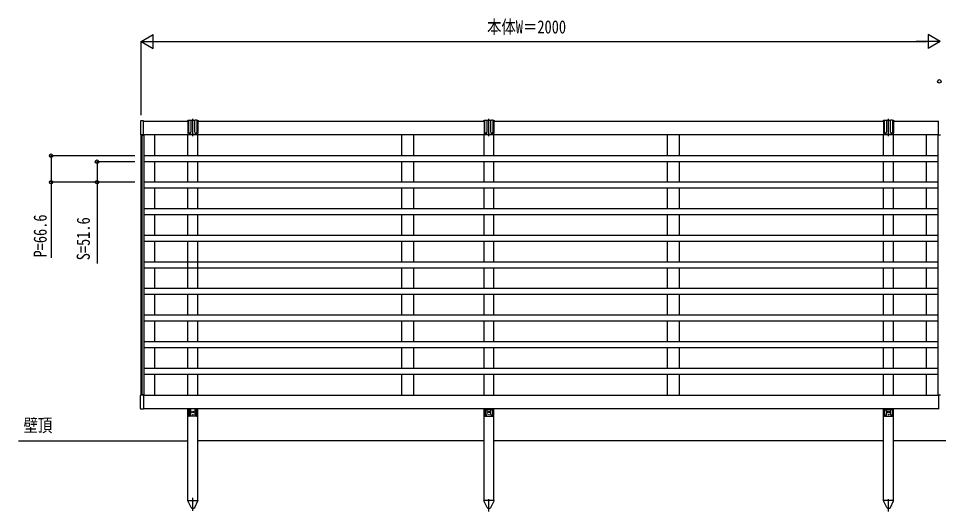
# Model space of a CAD drawing. Units: millimetres, scale not verified. Extents: x -4205 to 4205, y -2970 to 2970.
# Drawn here: x -1773 to 530, y -308 to 927 of the extents above; entities that cross this region are included whole.
import ezdxf
from ezdxf.enums import TextEntityAlignment as Align

# ---------------------------------------------------------------- set-up
doc = ezdxf.new("R2010")
doc.units = ezdxf.units.MM
doc.header["$LTSCALE"] = 16
for name, color, linetype in [('0-2_USER1', 3, 'Continuous'), ('0-3_YKK_A1', 4, 'Continuous'), ('0-4_YKK_D', 6, 'Continuous')]:
    doc.layers.add(name, color=color, linetype=linetype)
doc.styles.add('ＭＳ ゴシック', font='')
doc.styles.get('ＭＳ ゴシック').set_extended_font_data('MS Gothic')

msp = doc.modelspace()

# ---------------------------------------------------------------- linework, layer by layer
at = {"layer": '0-3_YKK_A1'}
for p, q in [((-1467.5, 668.99), (-1467.5, 636.35)), ((-1459.82, 670.4), (-1466.56, 669.99)), ((-1459.5, 669.22), (-1348.5, 669.22)), ((-1346, 670.72), (-1348.5, 670.72)), ((-1348.5, 670.72), (-1348.5, 639.22)), ((-1346, 641.71), (-1346, 670.72)), ((-1345, 671.72), (-1342, 671.72)), ((-1331, 670.72), (-1341, 670.72)), ((-1341, 670.72), (-1341, 641.71)), ((-1336, 631.64), (-1336, 675.42)), ((-1331, 641.71), (-1331, 670.72)), ((-1327, 671.72), (-1330, 671.72)), ((-1323.5, 670.72), (-1326, 670.72)), ((-1326, 670.72), (-1326, 641.71)), ((-1323.5, 670.72), (-1323.5, 639.22)), ((-1323.5, 669.22), (-607.5, 669.22)), ((-605, 670.72), (-607.5, 670.72)), ((-607.5, 670.72), (-607.5, 639.22)), ((-605, 641.71), (-605, 670.72)), ((-604, 671.72), (-601, 671.72)), ((-590, 670.72), (-600, 670.72)), ((-600, 670.72), (-600, 641.71)), ((-595, 631.64), (-595, 675.42)), ((-590, 641.71), (-590, 670.72)), ((-586, 671.72), (-589, 671.72)), ((-582.5, 670.72), (-585, 670.72)), ((-585, 670.72), (-585, 641.71)), ((-582.5, 670.72), (-582.5, 639.22)), ((-582.5, 669.22), (392.5, 669.22)), ((395, 670.72), (392.5, 670.72)), ((392.5, 670.72), (392.5, 639.22)), ((395, 641.71), (395, 670.72)), ((396, 671.72), (399, 671.72)), ((410, 670.72), (400, 670.72)), ((400, 670.72), (400, 641.71)), ((405, 631.64), (405, 675.42)), ((410, 641.71), (410, 670.72)), ((414, 671.72), (411, 671.72)), ((417.5, 670.72), (415, 670.72)), ((415, 670.72), (415, 641.71)), ((417.5, 670.72), (417.5, 639.22)), ((417.5, 669.22), (530, 669.22)), ((530, 669.16), (530, 669.96)), ((530, 635.92), (530, 669.16)), ((-1459.82, 634.94), (-1466.56, 635.35)), ((-1466, 634.72), (-1459, 634.72)), ((-1466, 634.72), (-1466, -16.28)), ((-1464, 634.72), (-1464, -16.28)), ((530, 635.22), (-1459.5, 635.22)), ((-1431, 583.02), (-1431, 635.22)), ((-1348.5, 583.02), (-1348.5, 635.22)), ((-1346.5, 637.22), (-1325.5, 637.22)), ((-1323.5, 583.02), (-1323.5, 635.22)), ((-1323.5, 634.99), (-1323.5, 635.22)), ((-813, 583.02), (-813, 635.22)), ((-783, 583.02), (-783, 635.22)), ((-607.5, 583.02), (-607.5, 635.22)), ((-605.5, 637.22), (-584.5, 637.22)), ((-582.5, 583.02), (-582.5, 635.22)), ((-148, 583.02), (-148, 635.22)), ((-118, 583.02), (-118, 635.22)), ((392.5, 583.02), (392.5, 635.22)), ((394.5, 637.22), (415.5, 637.22)), ((417.5, 583.02), (417.5, 635.22)), ((500, 583.02), (500, 635.22)), ((535, 634.72), (528, 634.72)), ((530, 635.12), (530, 635.92)), ((528, 583.02), (-1459, 583.02)), ((528, 568.02), (-1459, 568.02)), ((-1431, 516.42), (-1431, 568.02)), ((-1348.5, 516.42), (-1348.5, 568.02)), ((-1323.5, 516.42), (-1323.5, 568.02)), ((-813, 516.42), (-813, 568.02)), ((-783, 516.42), (-783, 568.02)), ((-607.5, 516.42), (-607.5, 568.02)), ((-582.5, 516.42), (-582.5, 568.02)), ((-148, 516.42), (-148, 568.02)), ((-118, 516.42), (-118, 568.02)), ((392.5, 516.42), (392.5, 568.02)), ((417.5, 516.42), (417.5, 568.02)), ((500, 516.42), (500, 568.02)), ((528, 516.42), (-1459, 516.42)), ((528, 501.42), (-1459, 501.42)), ((-1431, 449.82), (-1431, 501.42)), ((-1348.5, 449.82), (-1348.5, 501.42)), ((-1323.5, 449.82), (-1323.5, 501.42)), ((-813, 449.82), (-813, 501.42)), ((-783, 449.82), (-783, 501.42)), ((-607.5, 449.82), (-607.5, 501.42)), ((-582.5, 449.82), (-582.5, 501.42)), ((-148, 449.82), (-148, 501.42)), ((-118, 449.82), (-118, 501.42)), ((392.5, 449.82), (392.5, 501.42)), ((417.5, 449.82), (417.5, 501.42)), ((500, 449.82), (500, 501.42)), ((528, 449.82), (-1459, 449.82)), ((528, 434.82), (-1459, 434.82)), ((-1431, 383.22), (-1431, 434.82)), ((-1348.5, 383.22), (-1348.5, 434.82)), ((-1323.5, 383.22), (-1323.5, 434.82)), ((-813, 383.22), (-813, 434.82)), ((-783, 383.22), (-783, 434.82)), ((-607.5, 383.22), (-607.5, 434.82)), ((-582.5, 383.22), (-582.5, 434.82)), ((-148, 383.22), (-148, 434.82)), ((-118, 383.22), (-118, 434.82)), ((392.5, 383.22), (392.5, 434.82)), ((417.5, 383.22), (417.5, 434.82)), ((500, 383.22), (500, 434.82)), ((528, 383.22), (-1459, 383.22)), ((528, 368.22), (-1459, 368.22)), ((-1431, 316.62), (-1431, 368.22)), ((-1348.5, 250.02), (-1348.5, 368.22)), ((-1323.5, 250.02), (-1323.5, 368.22)), ((-813, 316.62), (-813, 368.22)), ((-783, 316.62), (-783, 368.22)), ((-607.5, 316.62), (-607.5, 368.22)), ((-582.5, 316.62), (-582.5, 368.22)), ((-148, 316.62), (-148, 368.22)), ((-118, 316.62), (-118, 368.22)), ((392.5, 316.62), (392.5, 368.22)), ((417.5, 316.62), (417.5, 368.22)), ((500, 316.62), (500, 368.22)), ((528, 316.62), (-1459, 316.62)), ((528, 301.62), (-1459, 301.62)), ((-1431, 250.02), (-1431, 301.62)), ((-813, 250.02), (-813, 301.62)), ((-783, 250.02), (-783, 301.62)), ((-607.5, 250.02), (-607.5, 301.62)), ((-582.5, 250.02), (-582.5, 301.62)), ((-148, 250.02), (-148, 301.62)), ((-118, 250.02), (-118, 301.62)), ((392.5, 250.02), (392.5, 301.62)), ((417.5, 250.02), (417.5, 301.62)), ((500, 250.02), (500, 301.62)), ((528, 250.02), (-1459, 250.02)), ((528, 235.02), (-1459, 235.02)), ((-1431, 183.42), (-1431, 235.02)), ((-1348.5, 183.42), (-1348.5, 235.02)), ((-1323.5, 183.42), (-1323.5, 235.02)), ((-813, 183.42), (-813, 235.02)), ((-783, 183.42), (-783, 235.02)), ((-607.5, 183.42), (-607.5, 235.02)), ((-582.5, 183.42), (-582.5, 235.02)), ((-148, 183.42), (-148, 235.02)), ((-118, 183.42), (-118, 235.02)), ((392.5, 183.42), (392.5, 235.02)), ((417.5, 183.42), (417.5, 235.02)), ((500, 183.42), (500, 235.02)), ((528, 183.42), (-1459, 183.42)), ((528, 168.42), (-1459, 168.42)), ((-1431, 116.82), (-1431, 168.42)), ((-1348.5, 116.82), (-1348.5, 168.42)), ((-1323.5, 116.82), (-1323.5, 168.42)), ((-813, 116.82), (-813, 168.42)), ((-783, 116.82), (-783, 168.42)), ((-607.5, 116.82), (-607.5, 168.42)), ((-582.5, 116.82), (-582.5, 168.42)), ((-148, 116.82), (-148, 168.42)), ((-118, 116.82), (-118, 168.42)), ((392.5, 116.82), (392.5, 168.42)), ((417.5, 116.82), (417.5, 168.42)), ((500, 116.82), (500, 168.42)), ((528, 116.82), (-1459, 116.82)), ((528, 101.82), (-1459, 101.82)), ((-1431, 50.22), (-1431, 101.82)), ((-1348.5, 50.22), (-1348.5, 101.82)), ((-1323.5, 50.22), (-1323.5, 101.82)), ((-813, 50.22), (-813, 101.82)), ((-783, 50.22), (-783, 101.82)), ((-607.5, 50.22), (-607.5, 101.82)), ((-582.5, 50.22), (-582.5, 101.82)), ((-148, 50.22), (-148, 101.82)), ((-118, 50.22), (-118, 101.82)), ((392.5, 50.22), (392.5, 101.82)), ((417.5, 50.22), (417.5, 101.82)), ((500, 50.22), (500, 101.82)), ((528, 50.22), (-1459, 50.22)), ((528, 35.22), (-1459, 35.22)), ((-1431, -16.78), (-1431, 35.22)), ((-1348.5, -16.78), (-1348.5, 35.22)), ((-1323.5, -16.78), (-1323.5, 35.22)), ((-813, -16.78), (-813, 35.22)), ((-783, -16.78), (-783, 35.22)), ((-607.5, -16.78), (-607.5, 35.22)), ((-582.5, -16.78), (-582.5, 35.22)), ((-148, -16.78), (-148, 35.22)), ((-118, -16.78), (-118, 35.22)), ((392.5, -16.78), (392.5, 35.22)), ((417.5, -16.78), (417.5, 35.22)), ((500, -16.78), (500, 35.22)), ((-1467.5, -50.55), (-1467.5, -17.91)), ((-1459.82, -16.5), (-1466.56, -16.91)), ((-1459.5, -16.78), (530, -16.78)), ((530, -16.68), (530, -17.48)), ((530, -17.48), (530, -50.72)), ((-1459.82, -51.96), (-1466.56, -51.55)), ((530, -50.78), (-1459.5, -50.78)), ((-1348.5, -280.78), (-1348.5, -50.78)), ((-1347, -67.78), (-1347, -50.78)), ((-1345, -50.78), (-1345, -65.28)), ((-1341, -65.28), (-1341, -50.78)), ((-1331, -50.78), (-1331, -65.28)), ((-1327, -65.28), (-1327, -50.78)), ((-1325, -50.78), (-1325, -67.78)), ((-607.5, -280.78), (-607.5, -50.78)), ((-606, -50.78), (-606, -67.78)), ((-606, -52.98), (-604, -52.98)), ((-604, -65.28), (-604, -50.78)), ((-603, -53.85), (-601, -53.85)), ((-600, -50.78), (-600, -65.28)), ((-600, -52.98), (-590, -52.98)), ((-590, -65.28), (-590, -50.78)), ((-587, -53.85), (-589, -53.85)), ((-586, -50.78), (-586, -65.28)), ((-586, -52.98), (-584, -52.98)), ((-584, -67.78), (-584, -50.78)), ((-582.5, -280.78), (-582.5, -50.78)), ((392.5, -280.78), (392.5, -50.78)), ((394, -50.78), (394, -67.78)), ((394, -52.98), (396, -52.98)), ((396, -65.28), (396, -50.78)), ((397, -53.85), (399, -53.85)), ((400, -50.78), (400, -65.28)), ((400, -52.98), (410, -52.98)), ((410, -65.28), (410, -50.78)), ((413, -53.85), (411, -53.85)), ((414, -50.78), (414, -65.28)), ((414, -52.98), (416, -52.98)), ((416, -67.78), (416, -50.78)), ((417.5, -280.78), (417.5, -50.78)), ((530, -50.72), (530, -51.52)), ((-1327, -69.78), (-1345, -69.78)), ((-604, -69.78), (-586, -69.78)), ((396, -69.78), (414, -69.78)), ((-1772.72, -130.78), (-1348.5, -130.78)), ((-607.5, -130.78), (-1323.5, -130.78)), ((392.5, -130.78), (-582.5, -130.78)), ((1392.5, -130.78), (417.5, -130.78)), ((-1336, -306.29), (-1336, -273.81)), ((-1348.7, -281.78), (-1348.7, -280.78)), ((-1340.46, -298.04), (-1348.7, -281.78)), ((-1331.54, -298.04), (-1323.3, -281.78)), ((-599.46, -298.04), (-607.7, -281.78)), ((-582.5, -280.78), (-607.5, -280.78)), ((-595, -308.43), (-595, -277.47)), ((-590.54, -298.04), (-582.3, -281.78)), ((-582.3, -281.78), (-582.3, -280.78)), ((400.54, -298.04), (392.3, -281.78)), ((417.5, -280.78), (392.5, -280.78)), ((405, -308.43), (405, -277.47)), ((409.46, -298.04), (417.7, -281.78)), ((417.7, -281.78), (417.7, -280.78))]:
    msp.add_line(p, q, dxfattribs=at)
for points in [[(-1459.5, 635.24), (-1459.5, 635.92), (-1459.5, 669.42), (-1459.5, 670.1)], [(-1459, 634.72), (-1459, -16.28), (-1466, -16.28)], [(528, 634.72), (528, -16.28), (535, -16.28)], [(-1459.5, -16.8), (-1459.5, -17.48), (-1459.5, -50.98), (-1459.5, -51.66)], [(-1348.5, -280.78), (-1323.5, -280.78), (-1323.5, -50.78)], [(-1348.7, -280.78), (-1323.3, -280.78), (-1323.3, -281.78)], [(-582.3, -280.78), (-607.7, -280.78), (-607.7, -281.78)], [(417.7, -280.78), (392.3, -280.78), (392.3, -281.78)]]:
    msp.add_lwpolyline(points, dxfattribs=at)
for centre, radius in [((-1336, -58.78), 2.1), ((-1336, -65.78), 0.65), ((-595, -58.78), 2.1), ((-595, -65.78), 0.65), ((405, -58.78), 2.1), ((405, -65.78), 0.65)]:
    msp.add_circle(centre, radius, dxfattribs=at)
for centre, radius, start, end in [((-1466.5, 668.99), 1, 93.5, 180), ((-1459.8, 670.1), 0.3, 0, 93.5), ((-1348.5, 668.72), 2, 90, 165.65639), ((-1345, 670.72), 1, 90, 180), ((-1342, 670.72), 1, 0, 90), ((-1330, 670.72), 1, 90, 180), ((-1327, 670.72), 1, 0, 90), ((-1323.5, 668.72), 2, 14.34361, 90), ((-607.5, 668.72), 2, 90, 165.65639), ((-604, 670.72), 1, 90, 180), ((-601, 670.72), 1, 0, 90), ((-589, 670.72), 1, 90, 180), ((-586, 670.72), 1, 0, 90), ((-582.5, 668.72), 2, 14.34361, 90), ((392.5, 668.72), 2, 90, 165.65639), ((396, 670.72), 1, 90, 180), ((399, 670.72), 1, 0, 90), ((411, 670.72), 1, 90, 180), ((414, 670.72), 1, 0, 90), ((417.5, 668.72), 2, 14.34361, 90), ((530.2, 669.96), 0.2, 93.5, 180), ((-1466.5, 636.35), 1, 180, 266.5), ((-1459.8, 635.24), 0.3, 266.5, 0), ((-1346.5, 639.22), 2, 180, 270), ((-1343.5, 641.71), 2.5, 180, 0), ((-1328.5, 641.71), 2.5, 180, 0), ((-1325.5, 639.22), 2, 270, 0), ((-605.5, 639.22), 2, 180, 270), ((-602.5, 641.71), 2.5, 180, 0), ((-587.5, 641.71), 2.5, 180, 0), ((-584.5, 639.22), 2, 270, 0), ((394.5, 639.22), 2, 180, 270), ((397.5, 641.71), 2.5, 180, 0), ((412.5, 641.71), 2.5, 180, 0), ((415.5, 639.22), 2, 270, 0), ((530.2, 635.12), 0.202, 179.93968, 269.38321), ((-1466.5, -17.91), 1, 93.5, 180), ((-1459.8, -16.8), 0.3, 0, 93.5), ((530.2, -16.68), 0.202, 90.61679, 180.06032), ((-1466.5, -50.55), 1, 180, 266.5), ((-1459.8, -51.66), 0.3, 266.5, 0), ((-1345, -67.78), 2, 180, 270), ((-1343, -65.28), 2, 180, 0), ((-1329, -65.28), 2, 180, 0), ((-1327, -67.78), 2, 270, 0), ((-604, -67.78), 2, 180, 270), ((-603, -52.85), 1, 180, 270), ((-602, -65.28), 2, 180, 0), ((-601, -52.85), 1, 270, 0), ((-589, -52.85), 1, 180, 270), ((-588, -65.28), 2, 180, 0), ((-587, -52.85), 1, 270, 0), ((-586, -67.78), 2, 270, 0), ((396, -67.78), 2, 180, 270), ((397, -52.85), 1, 180, 270), ((398, -65.28), 2, 180, 0), ((399, -52.85), 1, 270, 0), ((411, -52.85), 1, 180, 270), ((412, -65.28), 2, 180, 0), ((413, -52.85), 1, 270, 0), ((414, -67.78), 2, 270, 0), ((530.2, -51.52), 0.2, 180, 266.5), ((-1336, -295.78), 5, 206.87405, 333.12595), ((-595, -295.78), 5, 206.87405, 333.12595), ((405, -295.78), 5, 206.87405, 333.12595)]:
    msp.add_arc(centre, radius, start, end, dxfattribs=at)
at = {"layer": '0-4_YKK_D'}
for p, q in [((-1465.5, 869.22), (-1435.19, 886.72)), ((-1435.19, 851.72), (-1435.19, 886.72)), ((534.5, 869.22), (504.19, 886.72)), ((504.19, 886.72), (504.19, 851.72)), ((-1465.5, 684.22), (-1465.5, 870.22)), ((-1465.5, 869.22), (-1435.19, 851.72)), ((-1465.5, 869.22), (-1404.88, 869.22)), ((-1430.5, 869.22), (499.5, 869.22)), ((534.5, 869.22), (473.88, 869.22)), ((534.5, 869.22), (504.19, 851.72)), ((-1481, 583.02), (-1692, 583.02)), ((-1481, 568.02), (-1577, 568.02)), ((-1481, 516.42), (-1692, 516.42)), ((-1481, 516.42), (-1577, 516.42))]:
    msp.add_line(p, q, dxfattribs=at)
for points in [[(-1691, 583.02), (-1691, 516.42), (-1691, 327.02)], [(-1576, 568.02), (-1576, 516.42), (-1576, 313.02)]]:
    msp.add_lwpolyline(points, dxfattribs=at)
for centre in [(532, 769.22), (-1691, 583.02), (-1576, 568.02), (-1691, 516.42), (-1576, 516.42)]:
    msp.add_circle(centre, 4.25, dxfattribs=at)

# ---------------------------------------------------------------- texts
at = {"layer": '0-2_USER1', "style": 'ＭＳ ゴシック', "width": 0.8}
msp.add_text('壁頂', height=32.99, dxfattribs=at).set_placement((-1759.94, -118.7), align=Align.BOTTOM_LEFT)
at = {"layer": '0-4_YKK_D', "style": 'ＭＳ ゴシック', "width": 0.8}
msp.add_text('本体W＝2000', height=32.99, dxfattribs=at).set_placement((-599.9, 879.22), align=Align.BOTTOM_LEFT)
for s, p in [('P=66.6', (-1692, 328.02)), ('S=51.6', (-1584, 321.02))]:
    msp.add_text(s, height=32.99, rotation=90, dxfattribs=at).set_placement(p, align=Align.BOTTOM_LEFT)

doc.saveas('drawing.dxf')
